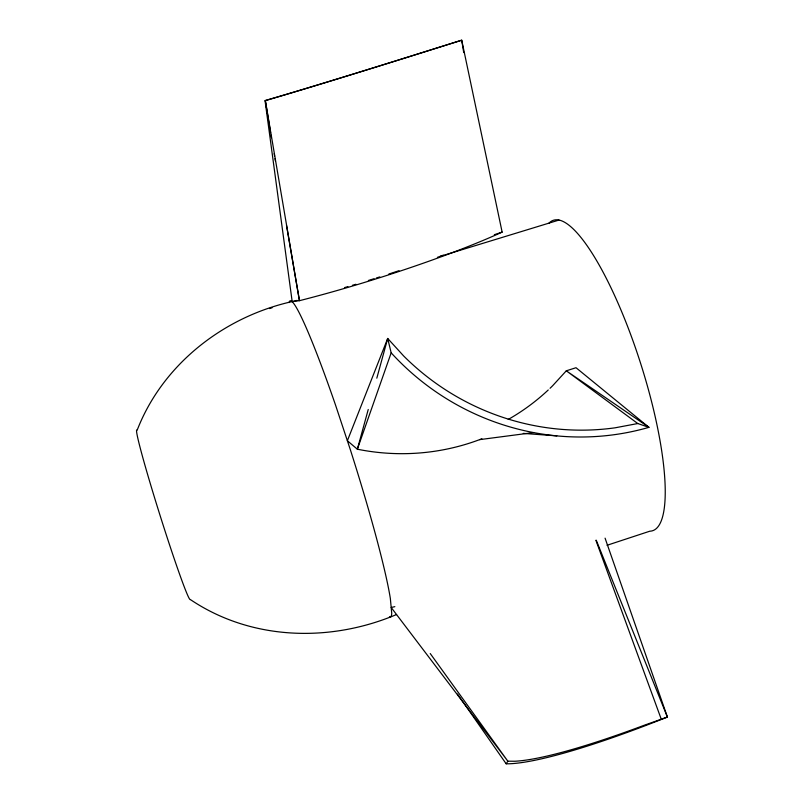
<?xml version="1.0" encoding="UTF-8"?>
<svg xmlns="http://www.w3.org/2000/svg" width="804" height="804" viewBox="0 0 804 804"><rect width="100%" height="100%" fill="white"/><g stroke="black" fill="none" stroke-linecap="round" stroke-linejoin="round"><path stroke-width="1.21" d="M368.242 409.477L357.358 449.205A222.045 217.261 28.5 0 0 481.857 438.783M376.815 378.181L387.699 338.454L403.628 355.941A246.818 239.23 39.8 0 0 615.1 427.808L637.773 423.537L648.949 427.336L576.016 367.719L566.297 370.815L552.72 385.659A217.944 213.291 29.1 0 1 550.067 388.262M391.176 352.835L357.358 449.205L347.368 440.753L387.699 338.454L391.176 352.835A251.481 243.612 39.6 0 0 648.949 427.336L566.297 370.815L637.773 423.537M457.466 694.033L506.168 763.8L507.837 761.187L514.711 761.247A234.326 33.054 -23.8 0 0 644.054 725.319L667.4 717.047L605.07 538.157M292.676 301.46C224.165 316.585 162.679 364.081 137.122 430.291A88.832 3.427 72.5 0 0 159.413 513.354A88.832 3.427 72.5 0 0 190.246 599.482C251.139 640.557 329.941 642.708 396.563 614.517M494.329 234.698L502.138 232.115L461.717 40.2L433.326 49.084A192.618 2.603 -17.5 0 1 274.295 97.877L265.029 100.56L292.184 301.631L299.45 300.686A188.126 22.512 -17.3 0 0 502.138 232.115M607.03 545.283L649.833 531.193A162.951 39.486 72.3 0 0 639.21 359.036A162.951 39.486 72.3 0 0 549.062 223.08M440.522 256.275L558.961 220.075M269.461 308.565L272.043 307.791M292.184 301.631L297.048 300.405M394.844 606.658L391.186 607.492L507.837 761.187L430.24 653.551M479.606 439.637L533.565 432.572M523.263 433.396L556.82 435.879M463.717 52.531L461.717 40.2A196.488 2.221 -17.4 0 1 265.35 100.641L270.556 132.68M596.256 540.228L667.4 717.047A238.607 34.13 -24 0 1 506.168 763.8M595.905 540.328L661.109 718.786M270.978 135.152L271.4 137.625M274.164 153.685L274.596 156.147M275.018 158.619L275.44 161.091M286.495 225.331L299.45 300.686L265.35 100.641M289.088 302.565A165.875 12.351 72.4 0 1 335.549 405.115L350.363 449.768A165.875 12.351 72.4 0 1 390.352 598.518L391.729 613.341A165.875 12.351 72.4 0 1 389.427 616.859M443.295 255.18A184.377 22.462 -17.3 0 1 437.416 257.34M398.985 270.697A184.377 22.462 -17.3 0 1 388.855 274.023M379.779 276.918A184.377 22.462 -17.3 0 1 376.362 277.993M374.081 278.707A184.377 22.462 -17.3 0 1 368.383 280.475M355.85 284.274A184.377 22.462 -17.3 0 1 352.433 285.289M347.901 286.626A184.377 22.462 -17.3 0 1 344.504 287.611M548.258 389.97A217.944 213.291 29.1 0 1 508.228 419.457"/></g></svg>
